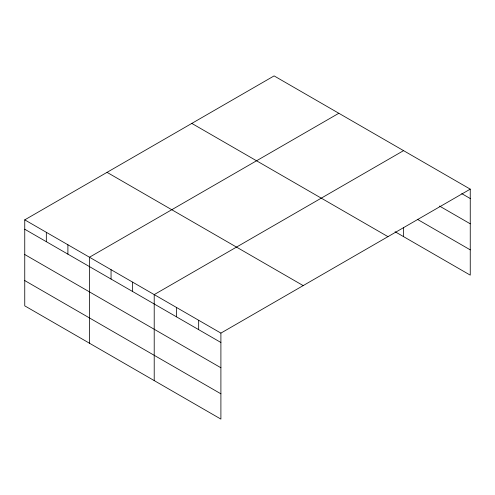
<?xml version="1.0" encoding="UTF-8"?>
<svg xmlns="http://www.w3.org/2000/svg" width="495" height="495" viewBox="0 0 495 495"><rect width="100%" height="100%" fill="white"/><g stroke="black" fill="none" stroke-linecap="round" stroke-linejoin="round"><path stroke-width="0.74" d="M470.25 189.146L274.1 75.902L24.75 219.86L24.75 305.854L220.9 419.098L220.9 333.11L470.25 189.146L470.25 275.14L395.06 231.728M338.828 113.275L89.477 257.233L89.477 343.221M403.561 150.641L154.211 294.605L154.211 380.593M461.748 193.619L470.25 198.526M439.517 206.062L470.25 223.808M417.291 219.279L470.25 249.857M191.812 123.41L387.962 236.653M107.038 172.353L303.188 285.603M24.75 219.86L220.9 333.11M24.75 229.235L220.9 342.484M24.75 254.523L220.9 367.766M24.75 280.572L220.9 393.816M403.561 227.44L403.561 236.635M198.668 320.271L198.668 329.651M176.443 307.438L176.443 316.812M132.635 282.15L132.635 291.524M111.053 269.688L111.053 279.069M67.902 244.778L67.902 254.152M46.326 232.316L46.326 241.696"/></g></svg>
